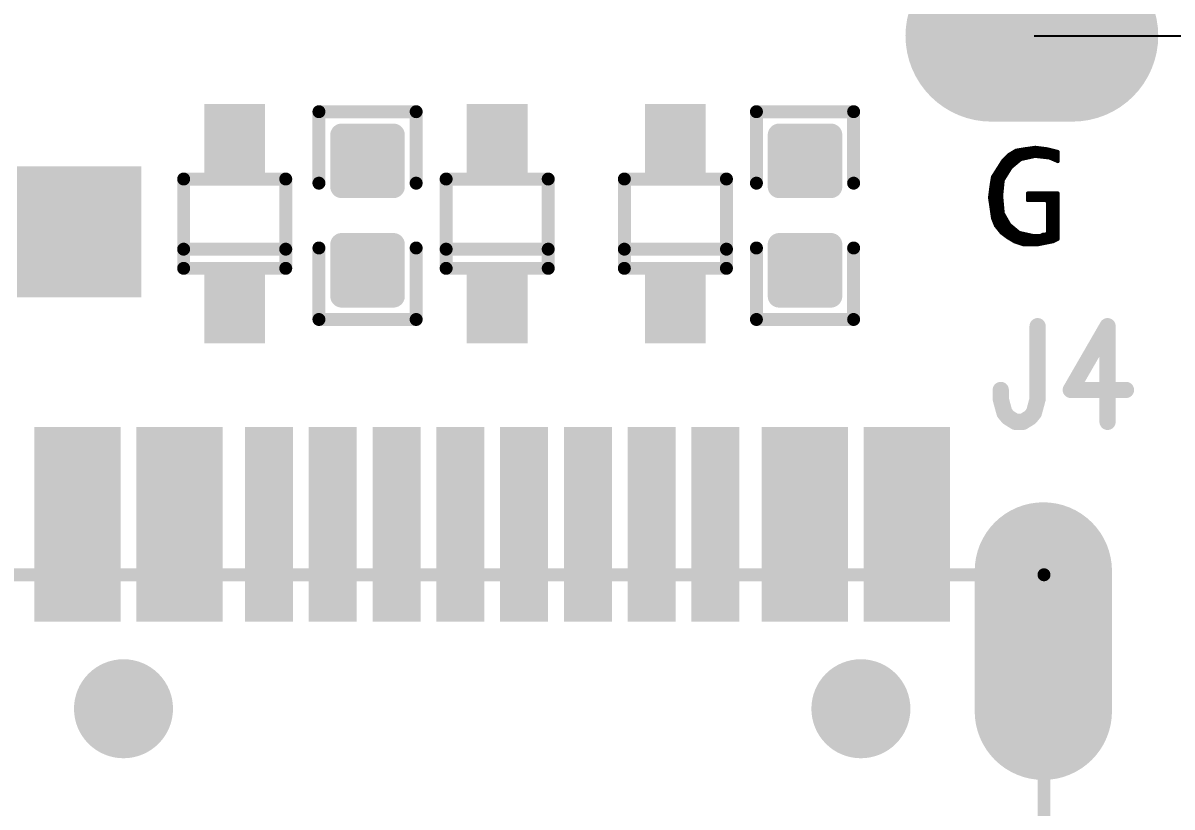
# Model space of a CAD drawing. Extents: x 17.6 to 58.9, y 21.2 to 90.7.
# Drawn here: x 41.62 to 50.63, y 30.48 to 36.63 of the extents above; entities that cross this region are included whole.
import ezdxf

# ---------------------------------------------------------------- set-up
doc = ezdxf.new("R2010")
doc.units = 0
doc.header["$MEASUREMENT"] = 0
doc.layers.get('0').update_dxf_attribs({"linetype": 'CONTINUOUS'})
doc.layers.get('Defpoints').update_dxf_attribs({"linetype": 'CONTINUOUS'})
doc.layers.add('SILKTOP_PHO', color=251, linetype='CONTINUOUS')
doc.styles.get("Standard").update_dxf_attribs({"font": 'arial.ttf'})
doc.dimstyles.get("Standard").update_dxf_attribs({"dimtxt": 1.5, "dimasz": 1.5, "dimexe": 0.18, "dimexo": 0, "dimgap": 0.5, "dimtad": 0, "dimtih": 1, "dimtoh": 1, "dimzin": 0, "dimdsep": 46, "dimtxsty": 'Standard', "dimcen": 0.09, "dimadec": 0, "dimazin": 0, "dimtfac": 1, "dimtofl": 0, "dimtmove": 2, "dimatfit": 3, "dimfxl": 1, "dimtolj": 1, "dimtzin": 0, "dimarcsym": 0})

# ---------------------------------------------------------------- blocks, each defined once
blk = doc.blocks.new('ROUND_1')
at = {"const_width": 0.0127}
blk.add_lwpolyline([(-0.00635, 0, 1), (0.00635, 0, 1)], format="xyb", close=True, dxfattribs=at)
blk = doc.blocks.new('ROUND_32')
at = {"const_width": 0.0635}
blk.add_lwpolyline([(-0.03175, 0, 1), (0.03175, 0, 1)], format="xyb", close=True, dxfattribs=at)
blk = doc.blocks.new('ROUND_33')
at = {"const_width": 0.0508}
blk.add_lwpolyline([(-0.0254, 0, 1), (0.0254, 0, 1)], format="xyb", close=True, dxfattribs=at)
blk = doc.blocks.new('RECTANGLE_228')
blk.add_solid([(0.238124, 0.27813), (0.238124, -0.27813), (-0.238124, 0.27813), (-0.238124, -0.27813)])
blk = doc.blocks.new('OBLONG_245')
at = {"const_width": 1.3462}
blk.add_lwpolyline([(0.3175, 0), (-0.3175, 0)], dxfattribs=at)
at = {"const_width": 0.6731}
for points in [[(-0.65405, 0, 1), (0.01905, 0, 1)], [(-0.01905, 0, 1), (0.65405, 0, 1)]]:
    blk.add_lwpolyline(points, format="xyb", close=True, dxfattribs=at)
blk = doc.blocks.new('RECTANGLE_250')
blk.add_solid([(0.48806, 0.51308), (0.48806, -0.51308), (-0.48806, 0.51308), (-0.48806, -0.51308)])
blk = doc.blocks.new('RECTANGLE_265')
blk.add_solid([(0.188086, 0.763142), (0.188086, -0.763142), (-0.188086, 0.763142), (-0.188086, -0.763142)])
blk = doc.blocks.new('OBLONG_267')
at = {"const_width": 1.076196}
blk.add_lwpolyline([(0, 0.550038), (0, -0.550038)], dxfattribs=at)
at = {"const_width": 0.538098}
for points in [[(-0.269048, 0.550038, 1), (0.269048, 0.550038, 1)], [(-0.269048, -0.550038, 1), (0.269048, -0.550038, 1)]]:
    blk.add_lwpolyline(points, format="xyb", close=True, dxfattribs=at)
blk = doc.blocks.new('ROUND_268')
at = {"const_width": 0.388112}
blk.add_lwpolyline([(-0.194056, 0, 1), (0.194056, 0, 1)], format="xyb", close=True, dxfattribs=at)
blk = doc.blocks.new('ROUND_158')
at = {"const_width": 0.0889}
blk.add_lwpolyline([(-0.04445, 0, 1), (0.04445, 0, 1)], format="xyb", close=True, dxfattribs=at)
blk = doc.blocks.new('*D71')
at = {"color": 0, "linetype": 'Continuous', "lineweight": -2}
for p, q in [((49.5491, 36.5249), (55.9253, 36.5249)), ((55.7453, 35.0249), (55.7453, 32.2283)), ((55.7453, 26.9), (55.7453, 29.6966)), ((50.2999, 25.4), (55.9253, 25.4))]:
    blk.add_line(p, q, dxfattribs=at)
at = {"color": 0, "linetype": 'Continuous'}
for points in [[(55.4953, 35.0249), (55.9953, 35.0249), (55.7453, 36.5249)], [(55.4953, 26.9), (55.9953, 26.9), (55.7453, 25.4)]]:
    blk.add_solid(points, dxfattribs=at)
at = {"layer": 'Defpoints', "color": 0, "linetype": 'Continuous'}
for p in [(49.5491, 36.5249), (50.2999, 25.4), (55.7453, 25.4)]:
    blk.add_point(p, dxfattribs=at)
at = {"color": 0, "linetype": 'Continuous', "insert": (55.7453, 30.9625), "char_height": 1.5, "attachment_point": 5}
blk.add_mtext('\\A1;11.125', dxfattribs=at)

msp = doc.modelspace()

# ---------------------------------------------------------------- linework, layer by layer
at = {"const_width": 0.1778}
for points in [[(44.1198, 35.341306), (44.1198, 35.747706)], [(44.1198, 35.747706), (44.5262, 35.747706)], [(44.1198, 35.7124), (44.5262, 35.7124)], [(44.2468, 35.341306), (44.2468, 35.747706)], [(44.4246, 35.341306), (44.4246, 35.747706)], [(44.5262, 35.747706), (44.5262, 35.341306)], [(47.5488, 35.341306), (47.5488, 35.747706)], [(47.5488, 35.747706), (47.9552, 35.747706)], [(47.5488, 35.7124), (47.9552, 35.7124)], [(47.625, 35.341306), (47.625, 35.747706)], [(47.8028, 35.341306), (47.8028, 35.747706)], [(47.9552, 35.747706), (47.9552, 35.341306)], [(44.1198, 35.5346), (44.5262, 35.5346)], [(47.5488, 35.5346), (47.9552, 35.5346)], [(44.1198, 35.3568), (44.5262, 35.3568)], [(44.5262, 35.341306), (44.1198, 35.341306)], [(47.5488, 35.3568), (47.9552, 35.3568)], [(47.9552, 35.341306), (47.5488, 35.341306)], [(44.1198, 34.483294), (44.1198, 34.889694)], [(44.1198, 34.889694), (44.5262, 34.889694)], [(44.2468, 34.483294), (44.2468, 34.889694)], [(44.4246, 34.483294), (44.4246, 34.889694)], [(44.5262, 34.889694), (44.5262, 34.483294)], [(47.5488, 34.483294), (47.5488, 34.889694)], [(47.5488, 34.889694), (47.9552, 34.889694)], [(47.625, 34.483294), (47.625, 34.889694)], [(47.8028, 34.483294), (47.8028, 34.889694)], [(47.9552, 34.889694), (47.9552, 34.483294)], [(44.1198, 34.8234), (44.5262, 34.8234)], [(47.5488, 34.8234), (47.9552, 34.8234)], [(44.1198, 34.6456), (44.5262, 34.6456)], [(47.5488, 34.6456), (47.9552, 34.6456)], [(44.5262, 34.483294), (44.1198, 34.483294)], [(47.9552, 34.483294), (47.5488, 34.483294)]]:
    msp.add_lwpolyline(points, dxfattribs=at)
at = {"layer": 'SILKTOP_PHO'}
for points, const_width in [([(44.704, 35.929824), (43.942, 35.929824)], 0.1016), ([(43.942, 35.929824), (43.942, 35.3695)], 0.1016), ([(44.704, 35.3695), (44.704, 35.929824)], 0.1016), ([(48.133, 35.929824), (47.371, 35.929824)], 0.1016), ([(47.371, 35.929824), (47.371, 35.3695)], 0.1016), ([(48.133, 35.3695), (48.133, 35.929824)], 0.1016), ([(49.349152, 35.593274), (49.303432, 35.547554)], 0.0254), ([(49.3268, 35.427412), (49.3268, 35.570922)], 0.0254), ([(49.40554, 35.627056), (49.349152, 35.593274)], 0.0254), ([(49.3522, 35.468052), (49.3522, 35.595052)], 0.0254), ([(49.3776, 35.500818), (49.3776, 35.610292)], 0.0254), ([(49.403, 35.5219), (49.403, 35.625532)], 0.0254), ([(49.474628, 35.638486), (49.40554, 35.627056)], 0.0254), ([(49.4284, 35.543236), (49.4284, 35.630866)], 0.0254), ([(49.445926, 35.555936), (49.553368, 35.579812)], 0.0254), ([(49.4538, 35.557714), (49.4538, 35.63493)], 0.0254), ([(49.556416, 35.65017), (49.474628, 35.638486)], 0.0254), ([(49.4792, 35.563302), (49.4792, 35.639248)], 0.0254), ([(49.5046, 35.569144), (49.5046, 35.642804)], 0.0254), ([(49.53, 35.574732), (49.53, 35.64636)], 0.0254), ([(49.553368, 35.579812), (49.557686, 35.580066)], 0.0254), ([(49.5554, 35.580066), (49.5554, 35.65017)], 0.0254), ([(49.64938, 35.638486), (49.556416, 35.65017)], 0.0254), ([(49.557686, 35.580066), (49.665128, 35.568128)], 0.0254), ([(49.5808, 35.577526), (49.5808, 35.647122)], 0.0254), ([(49.6062, 35.574732), (49.6062, 35.644074)], 0.0254), ([(49.6316, 35.571938), (49.6316, 35.640772)], 0.0254), ([(49.73447, 35.61715), (49.64938, 35.638486)], 0.0254), ([(49.657, 35.569144), (49.657, 35.636708)], 0.0254), ([(49.665128, 35.568128), (49.668684, 35.567112)], 0.0254), ([(49.668684, 35.567112), (49.73447, 35.538918)], 0.0254), ([(49.6824, 35.56127), (49.6824, 35.630358)], 0.0254), ([(49.7078, 35.550348), (49.7078, 35.624008)], 0.0254), ([(49.7332, 35.53968), (49.7332, 35.617658)], 0.0254), ([(49.73447, 35.538918), (49.73447, 35.61715)], 0.0254), ([(49.303432, 35.547554), (49.222152, 35.419538)], 0.0254), ([(49.276, 34.997898), (49.276, 35.504374)], 0.0254), ([(49.3014, 35.355784), (49.3014, 35.544252)], 0.0254), ([(49.306734, 35.395154), (49.366424, 35.490658)], 0.0254), ([(49.366424, 35.490658), (49.368964, 35.493706)], 0.0254), ([(49.368964, 35.493706), (49.440592, 35.553396)], 0.0254), ([(49.440592, 35.553396), (49.445926, 35.555936)], 0.0254), ([(42.88155, 35.402012), (43.68165, 35.402012)], 0.1016), ([(42.88155, 34.701988), (42.88155, 35.402012)], 0.1016), ([(43.68165, 35.402012), (43.68165, 34.701988)], 0.1016), ([(44.93895, 35.402012), (45.73905, 35.402012)], 0.1016), ([(44.93895, 34.701988), (44.93895, 35.402012)], 0.1016), ([(45.73905, 35.402012), (45.73905, 34.701988)], 0.1016), ([(46.33595, 35.402012), (47.13605, 35.402012)], 0.1016), ([(46.33595, 34.701988), (46.33595, 35.402012)], 0.1016), ([(47.13605, 35.402012), (47.13605, 34.701988)], 0.1016), ([(49.222152, 35.419538), (49.210722, 35.350704)], 0.0254), ([(49.2252, 35.086036), (49.2252, 35.424364)], 0.0254), ([(49.2506, 35.029648), (49.2506, 35.464496)], 0.0254), ([(49.292764, 35.270186), (49.304702, 35.389566)], 0.0254), ([(49.304702, 35.389566), (49.306734, 35.395154)], 0.0254), ([(49.210722, 35.350704), (49.198784, 35.257232)], 0.0254), ([(49.198784, 35.257232), (49.222406, 35.093148)], 0.0254), ([(49.1998, 35.250882), (49.1998, 35.264344)], 0.0254), ([(49.292764, 35.268916), (49.292764, 35.270186)], 0.0254), ([(49.292764, 35.2679), (49.292764, 35.268916)], 0.0254), ([(49.304702, 35.136582), (49.292764, 35.2679)], 0.0254), ([(49.73447, 35.29203), (49.497234, 35.29203)], 0.0254), ([(49.497234, 35.29203), (49.497234, 35.233864)], 0.0254), ([(49.497234, 35.233864), (49.639728, 35.233864)], 0.0254), ([(49.5046, 35.233864), (49.5046, 35.29203)], 0.0254), ([(49.53, 35.233864), (49.53, 35.29203)], 0.0254), ([(49.5554, 35.233864), (49.5554, 35.29203)], 0.0254), ([(49.5808, 35.233864), (49.5808, 35.29203)], 0.0254), ([(49.6062, 35.233864), (49.6062, 35.29203)], 0.0254), ([(49.6316, 35.233864), (49.6316, 35.29203)], 0.0254), ([(49.639728, 35.233864), (49.652428, 35.221164)], 0.0254), ([(49.652428, 35.221164), (49.652428, 34.982404)], 0.0254), ([(49.657, 34.90341), (49.657, 35.29203)], 0.0254), ([(49.6824, 34.90849), (49.6824, 35.29203)], 0.0254), ([(49.7078, 34.917126), (49.7078, 35.29203)], 0.0254), ([(49.7332, 34.929826), (49.7332, 35.29203)], 0.0254), ([(49.73447, 34.930588), (49.73447, 35.29203)], 0.0254), ([(49.3014, 34.971482), (49.3014, 35.173666)], 0.0254), ([(49.30648, 35.131248), (49.304702, 35.136582)], 0.0254), ([(49.354232, 35.047682), (49.30648, 35.131248)], 0.0254), ([(49.222406, 35.093148), (49.245012, 35.03676)], 0.0254), ([(49.245012, 35.03676), (49.290478, 34.97961)], 0.0254), ([(49.3268, 34.952432), (49.3268, 35.095688)], 0.0254), ([(49.3522, 34.935668), (49.3522, 35.051238)], 0.0254), ([(49.357026, 35.04438), (49.354232, 35.047682)], 0.0254), ([(49.428654, 34.98469), (49.357026, 35.04438)], 0.0254), ([(49.3776, 34.920428), (49.3776, 35.027108)], 0.0254), ([(49.290478, 34.97961), (49.336452, 34.94532)], 0.0254), ([(49.336452, 34.94532), (49.394364, 34.910522)], 0.0254), ([(49.403, 34.907474), (49.403, 35.006026)], 0.0254), ([(49.4284, 34.899092), (49.4284, 34.984944)], 0.0254), ([(49.433988, 34.981896), (49.428654, 34.98469)], 0.0254), ([(49.54143, 34.95802), (49.433988, 34.981896)], 0.0254), ([(49.4538, 34.89071), (49.4538, 34.977578)], 0.0254), ([(49.4792, 34.887662), (49.4792, 34.97199)], 0.0254), ([(49.5046, 34.887662), (49.5046, 34.966402)], 0.0254), ([(49.53, 34.887662), (49.53, 34.96056)], 0.0254), ([(49.544224, 34.957766), (49.54143, 34.95802)], 0.0254), ([(49.591976, 34.957766), (49.544224, 34.957766)], 0.0254), ([(49.5554, 34.887662), (49.5554, 34.957766)], 0.0254), ([(49.5808, 34.88817), (49.5808, 34.957766)], 0.0254), ([(49.597818, 34.959036), (49.591976, 34.957766)], 0.0254), ([(49.6189, 34.969704), (49.597818, 34.959036)], 0.0254), ([(49.6062, 34.89325), (49.6062, 34.963354)], 0.0254), ([(49.639728, 34.969704), (49.6189, 34.969704)], 0.0254), ([(49.6316, 34.89833), (49.6316, 34.969704)], 0.0254), ([(49.652428, 34.982404), (49.639728, 34.969704)], 0.0254), ([(43.68165, 34.852102), (42.88155, 34.852102)], 0.1016), ([(43.942, 34.301176), (43.942, 34.8615)], 0.1016), ([(44.704, 34.8615), (44.704, 34.301176)], 0.1016), ([(45.73905, 34.852102), (44.93895, 34.852102)], 0.1016), ([(47.13605, 34.852102), (46.33595, 34.852102)], 0.1016), ([(47.371, 34.301176), (47.371, 34.8615)], 0.1016), ([(48.133, 34.8615), (48.133, 34.301176)], 0.1016), ([(49.394364, 34.910522), (49.46269, 34.887662)], 0.0254), ([(49.46269, 34.887662), (49.578768, 34.887662)], 0.0254), ([(49.578768, 34.887662), (49.695354, 34.91103)], 0.0254), ([(49.695354, 34.91103), (49.73447, 34.930588)], 0.0254), ([(43.68165, 34.701988), (42.88155, 34.701988)], 0.1016), ([(45.73905, 34.701988), (44.93895, 34.701988)], 0.1016), ([(47.13605, 34.701988), (46.33595, 34.701988)], 0.1016), ([(44.704, 34.301176), (43.942, 34.301176)], 0.1016), ([(48.133, 34.301176), (47.371, 34.301176)], 0.1016), ([(49.574958, 34.248598), (49.574958, 33.677098)], 0.127), ([(50.123344, 34.248598), (49.8348, 33.748726)], 0.127), ([(50.123344, 34.248598), (50.123344, 33.498536)], 0.127), ([(49.28616, 33.677098), (49.28616, 33.748726)], 0.127), ([(49.8348, 33.748726), (50.267616, 33.748726)], 0.127), ([(49.315116, 33.56991), (49.28616, 33.677098)], 0.127), ([(49.574958, 33.677098), (49.546002, 33.56991)], 0.127), ([(49.344072, 33.53435), (49.315116, 33.56991)], 0.127), ([(49.40173, 33.498536), (49.344072, 33.53435)], 0.127), ([(49.5173, 33.53435), (49.459388, 33.498536)], 0.127), ([(49.546002, 33.56991), (49.5173, 33.53435)], 0.127), ([(49.459388, 33.498536), (49.40173, 33.498536)], 0.127), ([(49.624996, 32.29991), (40.975026, 32.29991)], 0.1016), ([(49.624996, 24.99995), (49.624996, 32.29991)], 0.1016)]:
    msp.add_lwpolyline(points, dxfattribs=dict(at, const_width=const_width))

# ---------------------------------------------------------------- block references
for name, p in [('OBLONG_245', (49.53, 36.524946)), ('RECTANGLE_228', (43.2816, 35.711892)), ('RECTANGLE_228', (45.339, 35.711892)), ('RECTANGLE_228', (46.736, 35.711892)), ('ROUND_158', (44.1198, 35.747706)), ('ROUND_158', (44.1198, 35.7124)), ('ROUND_158', (44.2468, 35.747706)), ('ROUND_158', (44.4246, 35.747706)), ('ROUND_158', (44.5262, 35.747706)), ('ROUND_158', (44.5262, 35.7124)), ('ROUND_158', (47.5488, 35.747706)), ('ROUND_158', (47.5488, 35.7124)), ('ROUND_158', (47.625, 35.747706)), ('ROUND_158', (47.8028, 35.747706)), ('ROUND_158', (47.9552, 35.747706)), ('ROUND_158', (47.9552, 35.7124)), ('ROUND_158', (44.1198, 35.5346)), ('ROUND_158', (44.5262, 35.5346)), ('ROUND_158', (47.5488, 35.5346)), ('ROUND_158', (47.9552, 35.5346)), ('RECTANGLE_250', (42.062654, 34.9885)), ('ROUND_158', (44.1198, 35.3568)), ('ROUND_158', (44.1198, 35.341306)), ('ROUND_158', (44.1198, 35.341306)), ('ROUND_158', (44.2468, 35.341306)), ('ROUND_158', (44.4246, 35.341306)), ('ROUND_158', (44.5262, 35.3568)), ('ROUND_158', (44.5262, 35.341306)), ('ROUND_158', (47.5488, 35.3568)), ('ROUND_158', (47.5488, 35.341306)), ('ROUND_158', (47.5488, 35.341306)), ('ROUND_158', (47.625, 35.341306)), ('ROUND_158', (47.8028, 35.341306)), ('ROUND_158', (47.9552, 35.3568)), ('ROUND_158', (47.9552, 35.341306)), ('ROUND_158', (44.1198, 34.889694)), ('ROUND_158', (44.2468, 34.889694)), ('ROUND_158', (44.4246, 34.889694)), ('ROUND_158', (44.5262, 34.889694)), ('ROUND_158', (47.5488, 34.889694)), ('ROUND_158', (47.625, 34.889694)), ('ROUND_158', (47.8028, 34.889694)), ('ROUND_158', (47.9552, 34.889694)), ('ROUND_158', (44.1198, 34.8234)), ('ROUND_158', (44.5262, 34.8234)), ('ROUND_158', (47.5488, 34.8234)), ('ROUND_158', (47.9552, 34.8234)), ('ROUND_158', (44.1198, 34.6456)), ('ROUND_158', (44.5262, 34.6456)), ('ROUND_158', (47.5488, 34.6456)), ('ROUND_158', (47.9552, 34.6456)), ('RECTANGLE_228', (43.2816, 34.392108)), ('RECTANGLE_228', (45.339, 34.392108)), ('RECTANGLE_228', (46.736, 34.392108)), ('ROUND_158', (44.1198, 34.483294)), ('ROUND_158', (44.1198, 34.483294)), ('ROUND_158', (44.2468, 34.483294)), ('ROUND_158', (44.4246, 34.483294)), ('ROUND_158', (44.5262, 34.483294)), ('ROUND_158', (47.5488, 34.483294)), ('ROUND_158', (47.5488, 34.483294)), ('ROUND_158', (47.625, 34.483294)), ('ROUND_158', (47.8028, 34.483294)), ('ROUND_158', (47.9552, 34.483294)), ('RECTANGLE_265', (41.900094, 32.69488)), ('RECTANGLE_265', (42.200068, 32.69488)), ('RECTANGLE_265', (42.69994, 32.69488)), ('RECTANGLE_265', (42.999914, 32.69488)), ('RECTANGLE_265', (43.550078, 32.69488)), ('RECTANGLE_265', (44.04995, 32.69488)), ('RECTANGLE_265', (44.550076, 32.69488)), ('RECTANGLE_265', (45.049948, 32.69488)), ('RECTANGLE_265', (45.550074, 32.69488)), ('RECTANGLE_265', (46.049946, 32.69488)), ('RECTANGLE_265', (46.550072, 32.69488)), ('RECTANGLE_265', (47.049944, 32.69488)), ('RECTANGLE_265', (47.600108, 32.69488)), ('RECTANGLE_265', (47.900082, 32.69488)), ('RECTANGLE_265', (48.399954, 32.69488)), ('RECTANGLE_265', (48.699928, 32.69488)), ('OBLONG_267', (49.619916, 31.779972)), ('ROUND_268', (42.410126, 31.249874)), ('ROUND_268', (48.189896, 31.249874))]:
    msp.add_blockref(name, p)
for name, p in [('ROUND_33', (43.942, 35.929824)), ('ROUND_33', (44.704, 35.929824)), ('ROUND_33', (47.371, 35.929824)), ('ROUND_33', (48.133, 35.929824)), ('ROUND_1', (49.3268, 35.570922)), ('ROUND_1', (49.349152, 35.593274)), ('ROUND_1', (49.3522, 35.595052)), ('ROUND_1', (49.3776, 35.610292)), ('ROUND_1', (49.403, 35.625532)), ('ROUND_1', (49.40554, 35.627056)), ('ROUND_1', (49.4284, 35.630866)), ('ROUND_1', (49.4538, 35.63493)), ('ROUND_1', (49.474628, 35.638486)), ('ROUND_1', (49.4792, 35.639248)), ('ROUND_1', (49.4792, 35.563302)), ('ROUND_1', (49.5046, 35.642804)), ('ROUND_1', (49.5046, 35.569144)), ('ROUND_1', (49.53, 35.64636)), ('ROUND_1', (49.53, 35.574732)), ('ROUND_1', (49.553368, 35.579812)), ('ROUND_1', (49.5554, 35.65017)), ('ROUND_1', (49.5554, 35.580066)), ('ROUND_1', (49.556416, 35.65017)), ('ROUND_1', (49.557686, 35.580066)), ('ROUND_1', (49.5808, 35.647122)), ('ROUND_1', (49.5808, 35.577526)), ('ROUND_1', (49.6062, 35.644074)), ('ROUND_1', (49.6062, 35.574732)), ('ROUND_1', (49.6316, 35.640772)), ('ROUND_1', (49.6316, 35.571938)), ('ROUND_1', (49.64938, 35.638486)), ('ROUND_1', (49.657, 35.636708)), ('ROUND_1', (49.657, 35.569144)), ('ROUND_1', (49.665128, 35.568128)), ('ROUND_1', (49.668684, 35.567112)), ('ROUND_1', (49.6824, 35.630358)), ('ROUND_1', (49.7078, 35.624008)), ('ROUND_1', (49.7332, 35.617658)), ('ROUND_1', (49.73447, 35.61715)), ('ROUND_1', (49.73447, 35.61715)), ('ROUND_1', (49.276, 35.504374)), ('ROUND_1', (49.3014, 35.544252)), ('ROUND_1', (49.303432, 35.547554)), ('ROUND_1', (49.366424, 35.490658)), ('ROUND_1', (49.368964, 35.493706)), ('ROUND_1', (49.3776, 35.500818)), ('ROUND_1', (49.403, 35.5219)), ('ROUND_1', (49.4284, 35.543236)), ('ROUND_1', (49.440592, 35.553396)), ('ROUND_1', (49.445926, 35.555936)), ('ROUND_1', (49.4538, 35.557714)), ('ROUND_1', (49.6824, 35.56127)), ('ROUND_1', (49.7078, 35.550348)), ('ROUND_1', (49.7332, 35.53968)), ('ROUND_1', (49.73447, 35.538918)), ('ROUND_33', (42.88155, 35.402012)), ('ROUND_33', (42.88155, 35.402012)), ('ROUND_33', (43.68165, 35.402012)), ('ROUND_33', (43.942, 35.3695)), ('ROUND_33', (44.704, 35.3695)), ('ROUND_33', (44.93895, 35.402012)), ('ROUND_33', (44.93895, 35.402012)), ('ROUND_33', (45.73905, 35.402012)), ('ROUND_33', (46.33595, 35.402012)), ('ROUND_33', (46.33595, 35.402012)), ('ROUND_33', (47.13605, 35.402012)), ('ROUND_33', (47.371, 35.3695)), ('ROUND_33', (48.133, 35.3695)), ('ROUND_1', (49.222152, 35.419538)), ('ROUND_1', (49.2252, 35.424364)), ('ROUND_1', (49.2506, 35.464496)), ('ROUND_1', (49.304702, 35.389566)), ('ROUND_1', (49.306734, 35.395154)), ('ROUND_1', (49.3268, 35.427412)), ('ROUND_1', (49.3522, 35.468052)), ('ROUND_1', (49.210722, 35.350704)), ('ROUND_1', (49.3014, 35.355784)), ('ROUND_1', (49.198784, 35.257232)), ('ROUND_1', (49.1998, 35.264344)), ('ROUND_1', (49.1998, 35.250882)), ('ROUND_1', (49.292764, 35.270186)), ('ROUND_1', (49.292764, 35.268916)), ('ROUND_1', (49.292764, 35.2679)), ('ROUND_1', (49.497234, 35.29203)), ('ROUND_1', (49.497234, 35.233864)), ('ROUND_1', (49.5046, 35.29203)), ('ROUND_1', (49.5046, 35.233864)), ('ROUND_1', (49.53, 35.29203)), ('ROUND_1', (49.53, 35.233864)), ('ROUND_1', (49.5554, 35.29203)), ('ROUND_1', (49.5554, 35.233864)), ('ROUND_1', (49.5808, 35.29203)), ('ROUND_1', (49.5808, 35.233864)), ('ROUND_1', (49.6062, 35.29203)), ('ROUND_1', (49.6062, 35.233864)), ('ROUND_1', (49.6316, 35.29203)), ('ROUND_1', (49.6316, 35.233864)), ('ROUND_1', (49.639728, 35.233864)), ('ROUND_1', (49.652428, 35.221164)), ('ROUND_1', (49.657, 35.29203)), ('ROUND_1', (49.6824, 35.29203)), ('ROUND_1', (49.7078, 35.29203)), ('ROUND_1', (49.7332, 35.29203)), ('ROUND_1', (49.73447, 35.29203)), ('ROUND_1', (49.3014, 35.173666)), ('ROUND_1', (49.304702, 35.136582)), ('ROUND_1', (49.30648, 35.131248)), ('ROUND_1', (49.222406, 35.093148)), ('ROUND_1', (49.2252, 35.086036)), ('ROUND_1', (49.245012, 35.03676)), ('ROUND_1', (49.2506, 35.029648)), ('ROUND_1', (49.3268, 35.095688)), ('ROUND_1', (49.3522, 35.051238)), ('ROUND_1', (49.354232, 35.047682)), ('ROUND_1', (49.357026, 35.04438)), ('ROUND_1', (49.3776, 35.027108)), ('ROUND_1', (49.276, 34.997898)), ('ROUND_1', (49.290478, 34.97961)), ('ROUND_1', (49.3014, 34.971482)), ('ROUND_1', (49.3268, 34.952432)), ('ROUND_1', (49.336452, 34.94532)), ('ROUND_1', (49.3522, 34.935668)), ('ROUND_1', (49.403, 35.006026)), ('ROUND_1', (49.4284, 34.984944)), ('ROUND_1', (49.428654, 34.98469)), ('ROUND_1', (49.433988, 34.981896)), ('ROUND_1', (49.4538, 34.977578)), ('ROUND_1', (49.4792, 34.97199)), ('ROUND_1', (49.5046, 34.966402)), ('ROUND_1', (49.53, 34.96056)), ('ROUND_1', (49.54143, 34.95802)), ('ROUND_1', (49.544224, 34.957766)), ('ROUND_1', (49.5554, 34.957766)), ('ROUND_1', (49.5808, 34.957766)), ('ROUND_1', (49.591976, 34.957766)), ('ROUND_1', (49.597818, 34.959036)), ('ROUND_1', (49.6062, 34.963354)), ('ROUND_1', (49.6189, 34.969704)), ('ROUND_1', (49.6316, 34.969704)), ('ROUND_1', (49.639728, 34.969704)), ('ROUND_1', (49.652428, 34.982404)), ('ROUND_33', (42.88155, 34.852102)), ('ROUND_33', (43.68165, 34.852102)), ('ROUND_33', (43.942, 34.8615)), ('ROUND_33', (44.704, 34.8615)), ('ROUND_33', (44.93895, 34.852102)), ('ROUND_33', (45.73905, 34.852102)), ('ROUND_33', (46.33595, 34.852102)), ('ROUND_33', (47.13605, 34.852102)), ('ROUND_33', (47.371, 34.8615)), ('ROUND_33', (48.133, 34.8615)), ('ROUND_1', (49.3776, 34.920428)), ('ROUND_1', (49.394364, 34.910522)), ('ROUND_1', (49.403, 34.907474)), ('ROUND_1', (49.4284, 34.899092)), ('ROUND_1', (49.4538, 34.89071)), ('ROUND_1', (49.46269, 34.887662)), ('ROUND_1', (49.4792, 34.887662)), ('ROUND_1', (49.5046, 34.887662)), ('ROUND_1', (49.53, 34.887662)), ('ROUND_1', (49.5554, 34.887662)), ('ROUND_1', (49.578768, 34.887662)), ('ROUND_1', (49.5808, 34.88817)), ('ROUND_1', (49.6062, 34.89325)), ('ROUND_1', (49.6316, 34.89833)), ('ROUND_1', (49.657, 34.90341)), ('ROUND_1', (49.6824, 34.90849)), ('ROUND_1', (49.695354, 34.91103)), ('ROUND_1', (49.7078, 34.917126)), ('ROUND_1', (49.7332, 34.929826)), ('ROUND_1', (49.73447, 34.930588)), ('ROUND_33', (42.88155, 34.701988)), ('ROUND_33', (43.68165, 34.701988)), ('ROUND_33', (44.93895, 34.701988)), ('ROUND_33', (45.73905, 34.701988)), ('ROUND_33', (46.33595, 34.701988)), ('ROUND_33', (47.13605, 34.701988)), ('ROUND_33', (43.942, 34.301176)), ('ROUND_33', (44.704, 34.301176)), ('ROUND_33', (47.371, 34.301176)), ('ROUND_33', (48.133, 34.301176)), ('ROUND_32', (49.574958, 34.248598)), ('ROUND_32', (50.123344, 34.248598)), ('ROUND_32', (50.123344, 34.248598)), ('ROUND_32', (49.28616, 33.748726)), ('ROUND_32', (49.8348, 33.748726)), ('ROUND_32', (50.267616, 33.748726)), ('ROUND_32', (49.28616, 33.677098)), ('ROUND_32', (49.574958, 33.677098)), ('ROUND_32', (49.315116, 33.56991)), ('ROUND_32', (49.344072, 33.53435)), ('ROUND_32', (49.5173, 33.53435)), ('ROUND_32', (49.546002, 33.56991)), ('ROUND_32', (49.40173, 33.498536)), ('ROUND_32', (49.459388, 33.498536)), ('ROUND_32', (50.123344, 33.498536)), ('ROUND_33', (49.624996, 32.29991))]:
    msp.add_blockref(name, p, dxfattribs=at)

# ---------------------------------------------------------------- dimensions: what is measured, and where the dimension line sits
at = {"linetype": 'Continuous'}
dim = msp.add_linear_dim(base=(55.745316, 25.4), p1=(49.54905, 36.524946), p2=(50.299874, 25.4), angle=90, dimstyle='Standard', override={"dimdec": 3}, dxfattribs=at)
dim.commit()
dim.dimension.update_dxf_attribs({"geometry": '*D71', "text_midpoint": (55.745316, 30.962473)})

doc.saveas('drawing.dxf')
